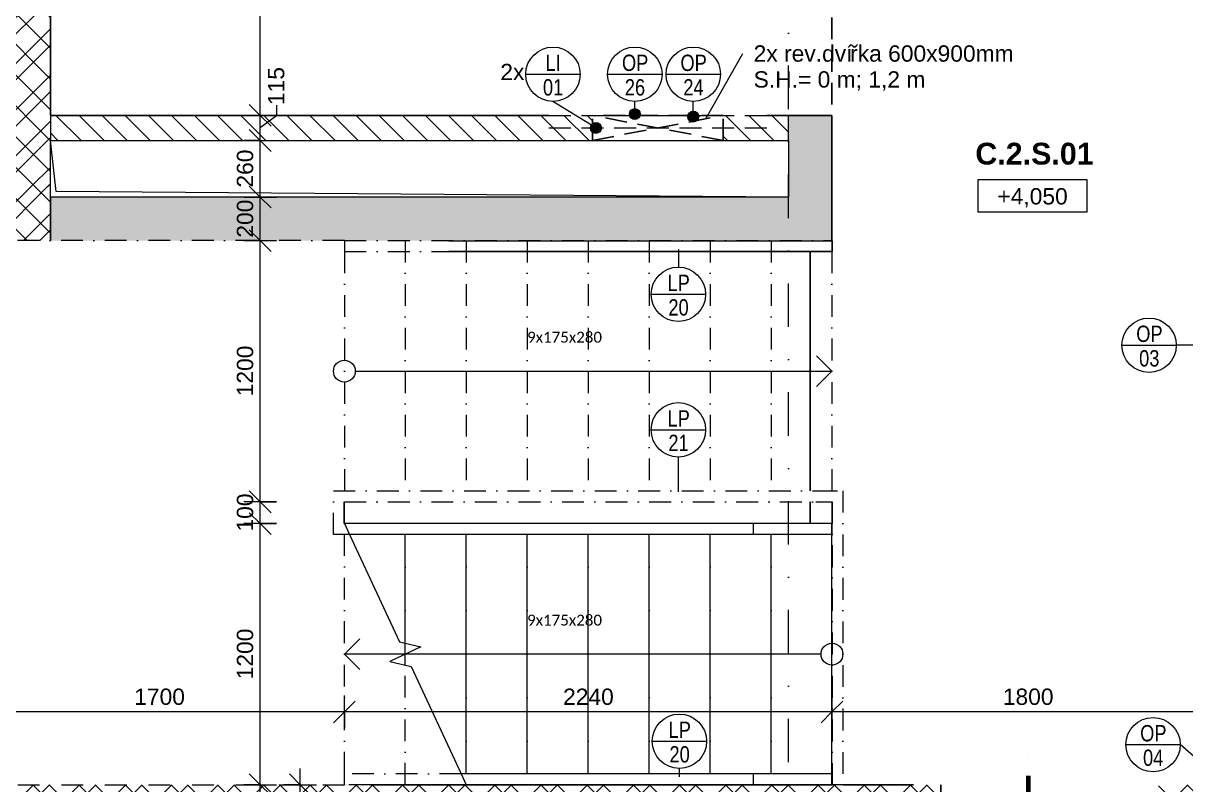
# Model space of a CAD drawing. Header units: millimetres. Extents: x -47720 to -5768, y -7799 to 13087.
# Drawn here: x -40350 to -35010, y -5302 to -1803 of the extents above; entities that cross this region are included whole.
import ezdxf

# ---------------------------------------------------------------- set-up
doc = ezdxf.new("R2010")
doc.units = ezdxf.units.MM
for name, pattern in [('HA_Dash_3mm-S1mm', [150, 100, -50]), ('HA_DashDot_10mm-S3mm', [500, 200, -150, 0, -150]), ('HA_DashDot_4mm-S1mm', [200, 100, -50, 0, -50]), ('HA_DashDot_6mm-S2mm', [300, 100, -100, 0, -100])]:
    doc.linetypes.add(name, pattern=pattern)
for name, color, linetype, lineweight in [('A-____-____-DIMS', 9, 'Continuous', 5), ('A-____-____-DIMS-50', 9, 'Continuous', 5), ('A-AREA-____-IDEN', 9, 'Continuous', 9), ('A-AREA-____-OTLN', 9, 'Continuous', 5), ('A-DETL-____-HDLN', 9, 'HA_Dash_3mm-S1mm', 25), ('A-DETL-GENF-OTLN', 9, 'Continuous', 9), ('A-FLOR-____-OTLN', 9, 'Continuous', 9), ('A-FLOR-HRAL-IDEN', 9, 'Continuous', 9), ('A-FLOR-HRAL-MBND', 9, 'HA_DashDot_4mm-S1mm', 9), ('A-FLOR-HRAL-OTLN', 9, 'Continuous', 9), ('A-GENM-____-HDLN', 9, 'HA_Dash_3mm-S1mm', 9), ('A-GENM-____-IDEN', 9, 'Continuous', 9), ('A-GENM-____-MCUT', 9, 'HA_Dash_3mm-S1mm', 25), ('A-GENM-____-OTLN', 9, 'Continuous', 9), ('A-WALL-____-MCUT', 9, 'Continuous', 25), ('A-WALL-____-PATT', 9, 'Continuous', 25), ('G-____-____-DIMS', 9, 'Continuous', 5), ('G-____-____-SYMB', 9, 'HA_DashDot_4mm-S1mm', 9), ('G-____-____-TEXT', 9, 'Continuous', 5), ('I-WALL-____-MCUT', 9, 'Continuous', 25), ('S-GRID-____-OTLN', 9, 'Continuous', 5), ('S-STRS-____-MBND', 9, 'HA_DashDot_4mm-S1mm', 9), ('S-STRS-____-OTLN', 9, 'Continuous', 9)]:
    doc.layers.add(name, color=color, linetype=linetype, lineweight=lineweight)
doc.styles.add('Arial_1', font='arial.ttf', dxfattribs={"height": 75})
doc.styles.add('Arial_2', font='arial.ttf', dxfattribs={"width": 0.8, "height": 75})
doc.styles.add('Arial_B', font='arialbd.ttf', dxfattribs={"height": 100})
doc.styles.add('Calibri_1', font='calibri.ttf', dxfattribs={"height": 50})
doc.dimstyles.new('Inner_Dimensions', dxfattribs={"dimscale": 304.8, "dimtxt": 76.519455, "dimasz": 0.328084, "dimexe": 0.246063, "dimexo": 0.0625, "dimgap": 0.032808, "dimtad": 1, "dimdec": 0, "dimzin": 0, "dimdsep": 46, "dimtxsty": 'Arial_1', "dimblk1": 'OBLIQUE', "dimblk2": 'OBLIQUE', "dimsah": 1, "dimcen": 0.09, "dimdle": 0.246063, "dimazin": 0, "dimtfac": 1, "dimtdec": 4, "dimtix": 1, "dimtmove": 0, "dimatfit": 3, "dimfxl": 0.246063, "dimfxlon": 1, "dimtvp": 1, "dimtolj": 1, "dimtzin": 0, "dimlwd": 9, "dimlwe": 9, "dimarcsym": 2})
doc.dimstyles.new('Inner_Dimensions_1', dxfattribs={"dimscale": 304.8, "dimtxt": 76.519455, "dimasz": 0.328084, "dimexe": 0.246063, "dimexo": 0.0625, "dimgap": 0.032808, "dimtad": 1, "dimdec": 0, "dimzin": 0, "dimdsep": 46, "dimtxsty": 'Arial_1', "dimblk1": 'OBLIQUE', "dimblk2": 'OBLIQUE', "dimsah": 1, "dimcen": 0.09, "dimdle": 0.246063, "dimazin": 0, "dimtfac": 1, "dimtdec": 4, "dimtix": 1, "dimtmove": 1, "dimatfit": 3, "dimfxl": 0.246063, "dimfxlon": 1, "dimtvp": 1, "dimtolj": 1, "dimtzin": 0, "dimlwd": 9, "dimlwe": 9, "dimarcsym": 2})
pattern_1 = [(45, (0, 0), (-106.066, 106.066), []), (45, (75, 0), (-106.066, 106.066), []), (315, (0, 0), (70.71068, 70.71068), [])]

# ---------------------------------------------------------------- blocks, each defined once
blk = doc.blocks.new('HA_GM_Shaft_Rectangle - Default-1963441-DPS_2NP-C')
at = {"layer": 'A-DETL-GENF-OTLN'}
for p, q in [((26, -26), (260, 0)), ((0, -3390), (26, -26))]:
    blk.add_line(p, q, dxfattribs=at)
at = {"layer": 'A-GENM-____-OTLN'}
for p, q in [((0, -3390), (0, 0)), ((0, 0), (260, 0)), ((260, 0), (260, -3390)), ((260, -3390), (0, -3390))]:
    blk.add_line(p, q, dxfattribs=at)
blk = doc.blocks.new('Top Rail Type - Top Rail_Internal_-1443993-DPS_2NP-C')
at = {"layer": 'A-FLOR-HRAL-OTLN'}
for p, q in [((-36994.9, -4152.2), (-36994.9, -4102.2)), ((-36634.9, -4102.2), (-36634.9, -4152.2))]:
    blk.add_line(p, q, dxfattribs=at)
blk = doc.blocks.new('Top Rail Type - Top Rail_Internal_-V6-DPS_2NP-C')
at = {"layer": 'A-FLOR-HRAL-MBND'}
for p, q in [((-38925.3, -3951.4), (-36709.5, -3951.4)), ((-38925.3, -4152.2), (-38925.3, -3951.4)), ((-36709.5, -3951.4), (-36584.5, -3951.4)), ((-36584.5, -3951.4), (-36584.5, -5301.8)), ((-38875.3, -4001.4), (-36709.5, -4001.4)), ((-38875.3, -4102.2), (-38875.3, -4001.4)), ((-36709.5, -4001.4), (-36634.5, -4001.4)), ((-36634.5, -4001.4), (-36634.5, -5301.8)), ((-38874.5, -4102.2), (-38875.3, -4102.2)), ((-38851.2, -4152.2), (-38925.3, -4152.2)), ((-36584.5, -5301.8), (-36634.5, -5301.8))]:
    blk.add_line(p, q, dxfattribs=at)
at = {"layer": 'A-FLOR-HRAL-OTLN'}
for p, q in [((-38874.5, -4102.2), (-38851.2, -4152.2)), ((-38800.3, -4102.2), (-38874.5, -4102.2)), ((-36634.9, -4102.2), (-38800.3, -4102.2)), ((-36634.9, -4152.2), (-36634.9, -4102.2)), ((-38800.3, -4152.2), (-38851.2, -4152.2)), ((-36634.9, -4152.2), (-38800.3, -4152.2))]:
    blk.add_line(p, q, dxfattribs=at)
blk = doc.blocks.new('Top Rail Type - Top Rail_Internal_-1444010-DPS_2NP-C')
at = {"layer": 'A-FLOR-HRAL-OTLN'}
for p, q in [((-36994.9, -5301.4), (-36994.9, -5251.4)), ((-36634.9, -5251.4), (-36634.9, -5301.4))]:
    blk.add_line(p, q, dxfattribs=at)
blk = doc.blocks.new('Top Rail Type - Top Rail_Internal_-V7-DPS_2NP-C')
at = {"layer": 'A-FLOR-HRAL-MBND'}
for p, q in [((-38874.9, -5301.4), (-38874.9, -5251.4)), ((-38338.6, -5251.4), (-38874.9, -5251.4)), ((-38315.3, -5301.4), (-38874.9, -5301.4))]:
    blk.add_line(p, q, dxfattribs=at)
at = {"layer": 'A-FLOR-HRAL-OTLN'}
for p, q in [((-38338.6, -5251.4), (-38315.3, -5301.4)), ((-36634.9, -5251.4), (-38338.6, -5251.4)), ((-36634.9, -5301.4), (-36634.9, -5251.4)), ((-36634.9, -5301.4), (-38315.3, -5301.4))]:
    blk.add_line(p, q, dxfattribs=at)
blk = doc.blocks.new('Top Rail Type - Top Rail_Internal_-1841441-DPS_2NP-C')
at = {"layer": 'A-FLOR-HRAL-OTLN'}
for p, q in [((-38394.9, -2802.2), (-36634.8, -2802.2)), ((-36634.8, -2802.2), (-36634.8, -2852.2)), ((-36634.8, -2852.2), (-38394.9, -2852.2))]:
    blk.add_line(p, q, dxfattribs=at)
blk = doc.blocks.new('Top Rail Type - Top Rail_Internal_-V11-DPS_2NP-C')
at = {"layer": 'A-FLOR-HRAL-OTLN'}
for p, q in [((-38394.9, -2802.2), (-36634.8, -2802.2)), ((-36634.8, -2802.2), (-36634.8, -2852.2)), ((-38394.9, -2852.2), (-36634.8, -2852.2))]:
    blk.add_line(p, q, dxfattribs=at)
blk = doc.blocks.new('Top Rail Type - Top Rail_Internal_-1841589-DPS_2NP-C')
at = {"layer": 'A-FLOR-HRAL-MBND'}
for p, q in [((-38874.9, -2801.8), (-38874.9, -2851.8)), ((-38874.9, -2801.8), (-36634.9, -2801.8)), ((-36634.9, -2801.8), (-36634.9, -2851.8)), ((-38874.9, -2851.8), (-36634.9, -2851.8))]:
    blk.add_line(p, q, dxfattribs=at)
blk = doc.blocks.new('TB_Porotherm KP11_5_1000mm - TB_Porotherm KP11_5_1000mm-V13-DPS_2NP-C')
at = {"layer": 'A-GENM-____-HDLN'}
for p, q in [((-500, 57.5), (500, 57.5)), ((-500, 0), (500, 0))]:
    blk.add_line(p, q, dxfattribs=at)
blk = doc.blocks.new('HA_GM_Opening_Rectangle_WallBased - Default-2005585-DPS_2NP-C')
at = {"layer": 'A-GENM-____-MCUT'}
for p, q in [((424.7, 57.5), (-175, -57.5)), ((-175, 57.5), (-175, -57.5)), ((-174.7, 57.5), (425, -57.5)), ((425, 57.5), (425, -57.5)), ((-175, -57.5), (425, -57.5))]:
    blk.add_line(p, q, dxfattribs=at)
blk = doc.blocks.new('HA_SYMB_Staircase_Arrow - Default-1646337-DPS_2NP-C')
at = {"layer": 'A-DETL-GENF-OTLN'}
for p, q in [((2240, 0), (2169.3, 70.7)), ((2240, 0), (2169.3, -70.7)), ((50, 0), (2240, 0))]:
    blk.add_line(p, q, dxfattribs=at)
blk.add_circle((0, 0), 50, dxfattribs=at)
blk = doc.blocks.new('DIMBLOCK90-DPS_2NP-C')
at = {"layer": 'A-____-____-DIMS-50', "lineweight": 9}
for p, q in [((-36634.9, -4892.3), (-36634.9, -5042.3)), ((-36634.9, -4967.3), (-36634.9, -4892.3)), ((-34834.9, -5042.3), (-34834.9, -4892.3)), ((-36634.9, -4967.3), (-36584.9, -4917.3)), ((-34834.9, -4967.3), (-34784.9, -4917.3)), ((-36634.9, -4967.3), (-36684.9, -5017.3)), ((-34834.9, -4967.3), (-36634.9, -4967.3)), ((-34834.9, -4967.3), (-34884.9, -5017.3)), ((-34834.9, -4967.3), (-34834.9, -5042.3))]:
    blk.add_line(p, q, dxfattribs=at)
at = {"layer": 'A-____-____-DIMS-50', "color": 0, "lineweight": 9, "insert": (-35850.3, -4859.9), "char_height": 75, "width": 276.883, "attachment_point": 1, "line_spacing_factor": 0.941778, "style": 'Arial_1'}
blk.add_mtext('1800', dxfattribs=at)
blk = doc.blocks.new('_Oblique')
at = {"color": 0, "linetype": 'ByBlock', "lineweight": -2}
blk.add_line((-0.5, -0.5), (0.5, 0.5), dxfattribs=at)
blk = doc.blocks.new('DIMBLOCK91-DPS_2NP-C')
at = {"layer": 'A-____-____-DIMS-50', "lineweight": 9}
for p, q in [((-38874.9, -5042.3), (-38874.9, -4892.3)), ((-36634.9, -4892.3), (-36634.9, -5042.3)), ((-36634.9, -4967.3), (-36634.9, -4892.3)), ((-38874.9, -4967.3), (-38824.9, -4917.3)), ((-36634.9, -4967.3), (-36584.9, -4917.3)), ((-38874.9, -4967.3), (-38924.9, -5017.3)), ((-36634.9, -4967.3), (-38874.9, -4967.3)), ((-38874.9, -4967.3), (-38874.9, -5042.3)), ((-36634.9, -4967.3), (-36684.9, -5017.3))]:
    blk.add_line(p, q, dxfattribs=at)
at = {"layer": 'A-____-____-DIMS-50', "color": 0, "lineweight": 9, "insert": (-37870.3, -4859.9), "char_height": 75, "width": 276.883, "attachment_point": 1, "line_spacing_factor": 0.941778, "style": 'Arial_1'}
blk.add_mtext('2240', dxfattribs=at)
blk = doc.blocks.new('DIMBLOCK92-DPS_2NP-C')
at = {"layer": 'A-____-____-DIMS-50', "lineweight": 9}
for p, q in [((-40574.9, -5042.3), (-40574.9, -4892.3)), ((-38874.9, -5042.3), (-38874.9, -4892.3)), ((-40574.9, -4967.3), (-40524.9, -4917.3)), ((-38874.9, -4967.3), (-38824.9, -4917.3)), ((-40574.9, -4967.3), (-40624.9, -5017.3)), ((-38874.9, -4967.3), (-40574.9, -4967.3)), ((-40574.9, -4967.3), (-40574.9, -5042.3)), ((-38874.9, -4967.3), (-38924.9, -5017.3)), ((-38874.9, -4967.3), (-38874.9, -5042.3))]:
    blk.add_line(p, q, dxfattribs=at)
at = {"layer": 'A-____-____-DIMS-50', "color": 0, "lineweight": 9, "insert": (-39840.3, -4859.9), "char_height": 75, "width": 276.883, "attachment_point": 1, "line_spacing_factor": 0.941778, "style": 'Arial_1'}
blk.add_mtext('1700', dxfattribs=at)
blk = doc.blocks.new('DIMBLOCK95-DPS_2NP-C')
at = {"layer": 'A-____-____-DIMS-50', "lineweight": 9}
for p, q in [((-39261.4, -5301.8), (-39311.4, -5251.8)), ((-39336.4, -5301.8), (-39186.4, -5301.8)), ((-39261.4, -5301.8), (-39336.4, -5301.8)), ((-39261.4, -5861.8), (-39261.4, -5301.8)), ((-39261.4, -5301.8), (-39211.4, -5351.8)), ((-39261.4, -5786.8), (-39311.4, -5736.8)), ((-39336.4, -5786.8), (-39186.4, -5786.8)), ((-39261.4, -5786.8), (-39336.4, -5786.8)), ((-39261.4, -5786.8), (-39211.4, -5836.8))]:
    blk.add_line(p, q, dxfattribs=at)
at = {"layer": 'A-____-____-DIMS-50', "color": 0, "lineweight": 9, "insert": (-39368.8, -5630.8), "char_height": 75, "width": 207.662, "attachment_point": 1, "rotation": 90, "line_spacing_factor": 0.941778, "style": 'Arial_1'}
blk.add_mtext('485', dxfattribs=at)
blk = doc.blocks.new('DIMBLOCK96-DPS_2NP-C')
at = {"layer": 'A-____-____-DIMS-50', "lineweight": 9}
for p, q in [((-39261.4, -4102.2), (-39311.4, -4052.2)), ((-39186.4, -4102.2), (-39336.4, -4102.2)), ((-39261.4, -5301.8), (-39261.4, -4102.2)), ((-39261.4, -4102.2), (-39211.4, -4152.2)), ((-39261.4, -4102.2), (-39186.4, -4102.2)), ((-39261.4, -5301.8), (-39311.4, -5251.8)), ((-39336.4, -5301.8), (-39186.4, -5301.8)), ((-39261.4, -5301.8), (-39336.4, -5301.8)), ((-39261.4, -5301.8), (-39211.4, -5351.8))]:
    blk.add_line(p, q, dxfattribs=at)
at = {"layer": 'A-____-____-DIMS-50', "color": 0, "lineweight": 9, "insert": (-39368.8, -4817.4), "char_height": 75, "width": 276.883, "attachment_point": 1, "rotation": 90, "line_spacing_factor": 0.941778, "style": 'Arial_1'}
blk.add_mtext('1200', dxfattribs=at)
blk = doc.blocks.new('DIMBLOCK97-DPS_2NP-C')
at = {"layer": 'A-____-____-DIMS-50', "lineweight": 9}
for p, q in [((-39186.4, -4001.8), (-39336.4, -4001.8)), ((-39261.4, -4001.8), (-39311.4, -3951.8)), ((-39261.4, -4102.2), (-39261.4, -4001.8)), ((-39261.4, -4001.8), (-39211.4, -4051.8)), ((-39261.4, -4001.8), (-39186.4, -4001.8)), ((-39261.4, -4102.2), (-39311.4, -4052.2)), ((-39186.4, -4102.2), (-39336.4, -4102.2)), ((-39261.4, -4102.2), (-39211.4, -4152.2)), ((-39261.4, -4102.2), (-39186.4, -4102.2))]:
    blk.add_line(p, q, dxfattribs=at)
at = {"layer": 'A-____-____-DIMS-50', "color": 0, "lineweight": 9, "insert": (-39368.8, -4138.5), "char_height": 75, "width": 207.662, "attachment_point": 1, "rotation": 90, "line_spacing_factor": 0.941778, "style": 'Arial_1'}
blk.add_mtext('100', dxfattribs=at)
blk = doc.blocks.new('DIMBLOCK98-DPS_2NP-C')
at = {"layer": 'A-____-____-DIMS-50', "lineweight": 9}
for p, q in [((-39261.4, -2801.8), (-39311.4, -2751.8)), ((-39336.4, -2801.8), (-39186.4, -2801.8)), ((-39261.4, -2801.8), (-39336.4, -2801.8)), ((-39261.4, -4001.8), (-39261.4, -2801.8)), ((-39261.4, -2801.8), (-39211.4, -2851.8)), ((-39186.4, -4001.8), (-39336.4, -4001.8)), ((-39261.4, -4001.8), (-39311.4, -3951.8)), ((-39261.4, -4001.8), (-39211.4, -4051.8)), ((-39261.4, -4001.8), (-39186.4, -4001.8))]:
    blk.add_line(p, q, dxfattribs=at)
at = {"layer": 'A-____-____-DIMS-50', "color": 0, "lineweight": 9, "insert": (-39368.8, -3517.2), "char_height": 75, "width": 276.883, "attachment_point": 1, "rotation": 90, "line_spacing_factor": 0.941778, "style": 'Arial_1'}
blk.add_mtext('1200', dxfattribs=at)
blk = doc.blocks.new('DIMBLOCK99-DPS_2NP-C')
at = {"layer": 'A-____-____-DIMS-50', "lineweight": 9}
for p, q in [((-39261.4, -2601.8), (-39311.4, -2551.8)), ((-39336.4, -2601.8), (-39186.4, -2601.8)), ((-39261.4, -2601.8), (-39336.4, -2601.8)), ((-39261.4, -2801.8), (-39261.4, -2601.8)), ((-39261.4, -2601.8), (-39211.4, -2651.8)), ((-39261.4, -2801.8), (-39311.4, -2751.8)), ((-39336.4, -2801.8), (-39186.4, -2801.8)), ((-39261.4, -2801.8), (-39336.4, -2801.8)), ((-39261.4, -2801.8), (-39211.4, -2851.8))]:
    blk.add_line(p, q, dxfattribs=at)
at = {"layer": 'A-____-____-DIMS-50', "color": 0, "lineweight": 9, "insert": (-39368.8, -2788.3), "char_height": 75, "width": 207.662, "attachment_point": 1, "rotation": 90, "line_spacing_factor": 0.941778, "style": 'Arial_1'}
blk.add_mtext('200', dxfattribs=at)
blk = doc.blocks.new('DIMBLOCK100-DPS_2NP-C')
at = {"layer": 'A-____-____-DIMS-50', "lineweight": 9}
for p, q in [((-39261.4, -2341.8), (-39311.4, -2291.8)), ((-39336.4, -2341.8), (-39186.4, -2341.8)), ((-39261.4, -2341.8), (-39336.4, -2341.8)), ((-39261.4, -2601.8), (-39261.4, -2341.8)), ((-39261.4, -2341.8), (-39211.4, -2391.8)), ((-39261.4, -2601.8), (-39311.4, -2551.8)), ((-39336.4, -2601.8), (-39186.4, -2601.8)), ((-39261.4, -2601.8), (-39336.4, -2601.8)), ((-39261.4, -2601.8), (-39211.4, -2651.8))]:
    blk.add_line(p, q, dxfattribs=at)
at = {"layer": 'A-____-____-DIMS-50', "color": 0, "lineweight": 9, "insert": (-39368.8, -2558.3), "char_height": 75, "width": 207.662, "attachment_point": 1, "rotation": 90, "line_spacing_factor": 0.941778, "style": 'Arial_1'}
blk.add_mtext('260', dxfattribs=at)
blk = doc.blocks.new('DIMBLOCK101-DPS_2NP-C')
at = {"layer": 'A-____-____-DIMS-50', "lineweight": 9}
for p, q in [((-39261.4, -2226.8), (-39311.4, -2176.8)), ((-39187.3, -2179.3), (-39187.3, -2229.3)), ((-39336.4, -2226.8), (-39186.4, -2226.8)), ((-39261.4, -2226.8), (-39336.4, -2226.8)), ((-39261.4, -2341.8), (-39261.4, -2226.8)), ((-39261.4, -2226.8), (-39211.4, -2276.8)), ((-39187.3, -2229.3), (-39261.4, -2284.3)), ((-39261.4, -2341.8), (-39311.4, -2291.8)), ((-39336.4, -2341.8), (-39186.4, -2341.8)), ((-39261.4, -2341.8), (-39336.4, -2341.8)), ((-39261.4, -2341.8), (-39211.4, -2391.8))]:
    blk.add_line(p, q, dxfattribs=at)
at = {"layer": 'A-____-____-DIMS-50', "color": 0, "lineweight": 9, "insert": (-39225.8, -2179.3), "char_height": 75, "width": 207.662, "attachment_point": 1, "rotation": 90, "line_spacing_factor": 0.941778, "style": 'Arial_1'}
blk.add_mtext('115', dxfattribs=at)
blk = doc.blocks.new('DIMBLOCK102-DPS_2NP-C')
at = {"layer": 'A-____-____-DIMS-50', "lineweight": 9}
for p, q in [((-39261.4, -726.8), (-39311.4, -676.8)), ((-39336.4, -726.8), (-39186.4, -726.8)), ((-39261.4, -726.8), (-39336.4, -726.8)), ((-39261.4, -2226.8), (-39261.4, -726.8)), ((-39261.4, -726.8), (-39211.4, -776.8)), ((-39261.4, -2226.8), (-39311.4, -2176.8)), ((-39336.4, -2226.8), (-39186.4, -2226.8)), ((-39261.4, -2226.8), (-39336.4, -2226.8)), ((-39261.4, -2226.8), (-39211.4, -2276.8))]:
    blk.add_line(p, q, dxfattribs=at)
at = {"layer": 'A-____-____-DIMS-50', "color": 0, "lineweight": 9, "insert": (-39368.8, -1592.2), "char_height": 75, "width": 276.883, "attachment_point": 1, "rotation": 90, "line_spacing_factor": 0.941778, "style": 'Arial_1'}
blk.add_mtext('1500', dxfattribs=at)
blk = doc.blocks.new('Spot Elevations - Generic-448778-DPS_2NP-C')
at = {"layer": 'G-____-____-DIMS', "lineweight": 9}
for p, q in [((-5, 0), (-5, 3)), ((-5, 3), (5, 3)), ((5, 3), (5, 0)), ((5, 0), (-5, 0))]:
    blk.add_line(p, q, dxfattribs=at)
blk = doc.blocks.new('DIMBLOCK241-DPS_2NP-C')
at = {"layer": 'A-____-____-DIMS-50', "lineweight": 9}
for p, q in [((-39077.3, -5741.8), (-39077.3, -5226.8)), ((-39077.3, -5301.8), (-39127.3, -5251.8)), ((-39152.3, -5301.8), (-39002.3, -5301.8)), ((-39077.3, -5301.8), (-39152.3, -5301.8)), ((-39077.3, -5301.8), (-39027.3, -5351.8)), ((-39077.3, -5741.8), (-39127.3, -5691.8)), ((-39152.3, -5741.8), (-39002.3, -5741.8)), ((-39077.3, -5741.8), (-39152.3, -5741.8)), ((-39077.3, -5741.8), (-39027.3, -5791.8))]:
    blk.add_line(p, q, dxfattribs=at)
at = {"layer": 'A-____-____-DIMS-50', "color": 0, "lineweight": 9, "insert": (-39184.7, -5608.3), "char_height": 75, "width": 207.662, "attachment_point": 1, "rotation": 90, "line_spacing_factor": 0.941778, "style": 'Arial_1'}
blk.add_mtext('440', dxfattribs=at)
blk = doc.blocks.new('HA_TAG_GM_Products - Generic-588599-DPS_2NP-C')
at = {"layer": 'A-GENM-____-IDEN'}
blk.add_line((-2.5, 0), (2.5, 0), dxfattribs=at)
blk.add_circle((0, 0), 2.5, dxfattribs=at)
blk = doc.blocks.new('HA_TAG_GM_Railings - Generic-2009701-DPS_2NP-C')
at = {"layer": 'A-FLOR-HRAL-IDEN'}
blk.add_line((-2.5, 0), (2.5, 0), dxfattribs=at)
blk.add_circle((0, 0), 2.5, dxfattribs=at)

msp = doc.modelspace()

# ---------------------------------------------------------------- hatches: boundary and pattern name
at = {"layer": 'A-GENM-____-IDEN'}
h = msp.add_hatch(color=256, dxfattribs=at)
edge = h.paths.add_edge_path()
edge.add_arc((-37540.7, -2220.6), 25, 0, 360)
h = msp.add_hatch(color=256, dxfattribs=at)
edge = h.paths.add_edge_path()
edge.add_arc((-37272, -2232.3), 25, 0, 360)
h = msp.add_hatch(color=256, dxfattribs=at)
edge = h.paths.add_edge_path()
edge.add_arc((-37719.4, -2284.3), 25, 0, 360)
at = {"layer": 'A-WALL-____-PATT', "lineweight": 5}
h = msp.add_hatch(dxfattribs=at)
h.set_pattern_fill('FP_2', color=256, style=0, pattern_type=2)
h.set_pattern_definition(pattern_1)
h.paths.add_polyline_path([(-40224.9, -2551.8), (-40224.9, -476.8), (-40474.9, -476.8), (-40474.9, -2551.8)])
h = msp.add_hatch(dxfattribs=at)
h.set_pattern_fill('FP_3', color=256, style=0, pattern_type=2)
h.set_pattern_definition([(135, (0, 0), (-53.03301, -53.03301), [])])
h.paths.add_polyline_path([(-36834.9, -2341.8), (-36834.9, -2226.8), (-37134.9, -2226.8), (-37134.9, -2341.8)])
h.paths.add_polyline_path([(-37734.9, -2341.8), (-37734.9, -2226.8), (-40224.9, -2226.8), (-40224.9, -2341.8), (-39010.6, -2341.8)])
at = {"layer": 'A-WALL-____-PATT', "lineweight": 9}
for points in [[(-36834.9, -2801.8), (-36634.9, -2801.8), (-36634.9, -2226.8), (-36834.9, -2226.8), (-36834.9, -2601.8)], [(-36834.9, -2801.8), (-36834.9, -2601.8), (-40224.9, -2601.8), (-40224.9, -2801.8), (-37313.9, -2801.8)]]:
    msp.add_hatch(color=256, dxfattribs=at).paths.add_polyline_path(points)
at = {"layer": 'A-WALL-____-PATT', "lineweight": 5}
h = msp.add_hatch(dxfattribs=at)
h.set_pattern_fill('FP_2', color=256, style=0, pattern_type=2)
h.set_pattern_definition(pattern_1)
h.paths.add_polyline_path([(-40224.9, -2801.8), (-40224.9, -2551.8), (-40824.9, -2551.8), (-40824.9, -2801.8), (-40574.9, -2801.8)])
h = msp.add_hatch(dxfattribs=at)
h.set_pattern_fill('FP_1', color=256, style=0, pattern_type=2)
h.set_pattern_definition([(45, (0, 0), (-106.066, 106.066), []), (45, (75, 0), (-106.066, 106.066), []), (315, (0, 0), (106.066, 106.066), []), (315, (75, 0), (106.066, 106.066), [])])
h.paths.add_polyline_path([(-32449.9, -5741.8), (-32449.9, -5301.8), (-35134.9, -5301.8), (-35134.9, -5741.8), (-32734.9, -5741.8)])
h.paths.add_polyline_path([(-36134.9, -5741.8), (-36134.9, -5301.8), (-41634.9, -5301.8), (-41634.9, -5741.8), (-37313.9, -5741.8)])
h.paths.add_polyline_path([(-42634.9, -5741.8), (-42634.9, -5301.8), (-45274.9, -5301.8), (-45274.9, -5741.8), (-44100.6, -5741.8)])
h.paths.add_polyline_path([(-32834.9, -5740.1), (-32834.9, -5640.1), (-32734.9, -5640.1), (-32734.9, -5740.1)])
h.paths.add_polyline_path([(-41254.9, -5740.1), (-41254.9, -5640.1), (-41154.9, -5640.1), (-41154.9, -5740.1)])
h.paths.add_polyline_path([(-44834.9, -5740.1), (-44834.9, -5640.1), (-44734.9, -5640.1), (-44734.9, -5740.1)])

# ---------------------------------------------------------------- linework, layer by layer
at = {"layer": 'A-AREA-____-OTLN', "lineweight": 25}
for p, q in [((-36734.9, -2852.2), (-36734.9, -3951.4)), ((-36734.9, -4001.4), (-36734.9, -4101.8))]:
    msp.add_line(p, q, dxfattribs=at)
at = {"layer": 'A-DETL-____-HDLN'}
msp.add_line((-36634.9, -726.8), (-36634.9, -2226.8), dxfattribs=at)
at = {"layer": 'A-FLOR-____-OTLN'}
msp.add_line((-36634.9, -4001.8), (-36634.9, -4101.8), dxfattribs=at)
at = {"layer": 'A-FLOR-HRAL-IDEN'}
for p, q in [((-37340.6, -2842), (-37340.6, -2923.6)), ((-37340.6, -3956.1), (-37340.6, -3796.1)), ((-37335.7, -5265.9), (-37335.7, -5226.9))]:
    msp.add_line(p, q, dxfattribs=at)
at = {"layer": 'A-GENM-____-IDEN'}
for p, q in [((-37719.4, -2284.3), (-37916.7, -2162.6)), ((-37540.7, -2220.6), (-37540.7, -2162.6)), ((-37272, -2232.3), (-37272, -2162.6)), ((-34852.3, -3282.6), (-35053.3, -3282.6)), ((-34848.8, -5279.9), (-35035.3, -5117.6))]:
    msp.add_line(p, q, dxfattribs=at)
for centre in [(-37540.7, -2220.6), (-37272, -2232.3), (-37719.4, -2284.3)]:
    msp.add_circle(centre, 25, dxfattribs=at)
at = {"layer": 'A-WALL-____-MCUT', "lineweight": 9}
for p, q in [((-40224.9, -2226.8), (-40224.9, -2341.8)), ((-36834.9, -2341.8), (-36834.9, -2226.8)), ((-40224.9, -2601.8), (-40224.9, -2601.8))]:
    msp.add_line(p, q, dxfattribs=at)
at = {"layer": 'A-WALL-____-MCUT'}
for p, q in [((-36634.6, -5301.8), (-38754.9, -5301.8)), ((-36260, -5301.8), (-36584.5, -5301.8)), ((-36134.9, -5786.8), (-36134.9, -5301.8))]:
    msp.add_line(p, q, dxfattribs=at)
at = {"layer": 'G-____-____-SYMB', "linetype": 'HA_DashDot_6mm-S2mm', "lineweight": 100}
msp.add_line((-35731.9, -7161.7), (-35731.9, -5087.5), dxfattribs=at)
at = {"layer": 'G-____-____-TEXT', "color": 250, "lineweight": 9}
msp.add_line((-37212.8, -2239.4), (-37044.9, -1942.3), dxfattribs=at)
at = {"layer": 'I-WALL-____-MCUT'}
for p, q in [((-40224.9, -2226.8), (-40224.9, -726.8)), ((-37935, -2226.8), (-40224.9, -2226.8)), ((-36634.9, -2226.8), (-36934.9, -2226.8)), ((-36634.9, -2801.7), (-36634.9, -2226.8)), ((-40224.9, -2801.8), (-40224.9, -2601.8))]:
    msp.add_line(p, q, dxfattribs=at)
at = {"layer": 'S-GRID-____-OTLN', "linetype": 'HA_DashDot_10mm-S3mm', "lineweight": 9}
msp.add_line((-36834.9, -6198.9), (-36834.9, 11487.4), dxfattribs=at)
at = {"layer": 'S-STRS-____-MBND'}
for p, q in [((-38874.9, -2801.8), (-40574.9, -2801.8)), ((-38594.9, -2801.8), (-38594.9, -4001.8)), ((-38594.9, -2801.8), (-38594.9, -4001.8)), ((-38314.9, -2801.8), (-38314.9, -4001.8)), ((-38314.9, -2801.8), (-38314.9, -4001.8)), ((-38034.9, -2801.8), (-38034.9, -4001.8)), ((-38034.9, -2801.8), (-38034.9, -4001.8)), ((-37754.9, -2801.8), (-37754.9, -4001.8)), ((-37754.9, -2801.8), (-37754.9, -4001.8)), ((-37474.9, -2801.8), (-37474.9, -4001.8)), ((-37474.9, -2801.8), (-37474.9, -4001.8)), ((-37194.9, -2801.8), (-37194.9, -4001.8)), ((-37194.9, -2801.8), (-37194.9, -4001.8)), ((-36914.9, -2801.8), (-36914.9, -4001.8)), ((-36914.9, -2801.8), (-36914.9, -4001.8)), ((-38874.9, -2851.8), (-38874.9, -4001.8)), ((-38874.9, -2851.8), (-38874.9, -4001.8)), ((-36634.9, -2851.8), (-36634.9, -4001.8)), ((-38874.9, -4101.8), (-38874.9, -4001.8)), ((-38874.9, -4001.8), (-36634.9, -4001.8)), ((-38874.9, -5251.3), (-38874.9, -4101.8)), ((-38874.7, -4101.8), (-38874.9, -4101.8)), ((-38874.9, -5251.3), (-38874.9, -4101.8)), ((-38594.9, -4701.8), (-38594.9, -4651.6)), ((-38594.9, -4701.8), (-38594.9, -4651.6)), ((-38594.9, -5301.8), (-38594.9, -4752)), ((-38594.9, -5301.8), (-38594.9, -4752)), ((-40574.9, -5301.8), (-38874.9, -5301.8)), ((-38874.9, -5301.8), (-38874.9, -5301.4)), ((-38874.9, -5301.8), (-38874.9, -5301.4)), ((-38754.9, -5301.8), (-38874.9, -5301.8))]:
    msp.add_line(p, q, dxfattribs=at)
at = {"layer": 'S-STRS-____-MBND', "linetype": 'Continuous', "lineweight": 5}
for p, q in [((-38851.2, -4152.2), (-38621.3, -4645.2)), ((-38621.3, -4645.2), (-38524.1, -4668.8)), ((-38524.1, -4668.8), (-38665.7, -4734.8)), ((-38665.7, -4734.8), (-38568.5, -4758.4)), ((-38568.5, -4758.4), (-38338.6, -5251.4))]:
    msp.add_line(p, q, dxfattribs=at)
at = {"layer": 'S-STRS-____-OTLN'}
for p, q in [((-38594.9, -4101.8), (-38874.7, -4101.8)), ((-38314.9, -4101.8), (-38594.9, -4101.8)), ((-38034.9, -4101.8), (-38314.9, -4101.8)), ((-37754.9, -4101.8), (-38034.9, -4101.8)), ((-37474.9, -4101.8), (-37754.9, -4101.8)), ((-37194.9, -4101.8), (-37474.9, -4101.8)), ((-36914.9, -4101.8), (-37194.9, -4101.8)), ((-36634.9, -4101.8), (-36914.9, -4101.8)), ((-38594.9, -4651.6), (-38594.9, -4152.2)), ((-38314.9, -5251.4), (-38314.9, -4152.2)), ((-38034.9, -5251.4), (-38034.9, -4152.2)), ((-37754.9, -5251.4), (-37754.9, -4152.2)), ((-37474.9, -5251.4), (-37474.9, -4152.2)), ((-37194.9, -5251.4), (-37194.9, -4152.2)), ((-36914.9, -5251.4), (-36914.9, -4152.2)), ((-36634.9, -5251.4), (-36634.9, -4152.2)), ((-38594.9, -4752), (-38594.9, -4701.8))]:
    msp.add_line(p, q, dxfattribs=at)
at = {"layer": 'S-STRS-____-OTLN', "linetype": 'HA_DashDot_4mm-S1mm'}
for p, q in [((-38594.9, -4651.6), (-38594.9, -4152.2)), ((-38314.9, -5251.4), (-38314.9, -4152.2)), ((-38034.9, -5251.4), (-38034.9, -4152.2)), ((-37754.9, -5251.4), (-37754.9, -4152.2)), ((-37474.9, -5251.4), (-37474.9, -4152.2)), ((-37194.9, -5251.4), (-37194.9, -4152.2)), ((-36914.9, -5251.4), (-36914.9, -4152.2)), ((-36634.9, -5251.4), (-36634.9, -4152.2)), ((-38594.9, -4752), (-38594.9, -4701.8))]:
    msp.add_line(p, q, dxfattribs=at)

# ---------------------------------------------------------------- block references
at = {"layer": 'A-DETL-GENF-OTLN'}
msp.add_blockref('HA_SYMB_Staircase_Arrow - Default-1646337-DPS_2NP-C', (-38874.9, -3401.8), dxfattribs=at)
at = {"layer": 'A-DETL-GENF-OTLN', "rotation": 180}
msp.add_blockref('HA_SYMB_Staircase_Arrow - Default-1646337-DPS_2NP-C', (-36634.9, -4701.8), dxfattribs=at)
at = {"layer": 'A-FLOR-HRAL-IDEN', "xscale": 49.99999999999998, "yscale": 49.99999999999998, "zscale": 49.99999999999998}
for p in [(-37340.6, -3048.6), (-37340.6, -3671.1), (-37335.7, -5101.9)]:
    msp.add_blockref('HA_TAG_GM_Railings - Generic-2009701-DPS_2NP-C', p, dxfattribs=at)
at = {"layer": 'A-FLOR-HRAL-OTLN', "linetype": 'HA_DashDot_4mm-S1mm'}
msp.add_blockref('Top Rail Type - Top Rail_Internal_-1841589-DPS_2NP-C', (0, 0), dxfattribs=at)
at = {"layer": 'A-FLOR-HRAL-OTLN'}
for name in ['Top Rail Type - Top Rail_Internal_-1841441-DPS_2NP-C', 'Top Rail Type - Top Rail_Internal_-V11-DPS_2NP-C', 'Top Rail Type - Top Rail_Internal_-V6-DPS_2NP-C', 'Top Rail Type - Top Rail_Internal_-1443993-DPS_2NP-C', 'Top Rail Type - Top Rail_Internal_-V7-DPS_2NP-C', 'Top Rail Type - Top Rail_Internal_-1444010-DPS_2NP-C']:
    msp.add_blockref(name, (0, 0), dxfattribs=at)
at = {"layer": 'A-GENM-____-IDEN', "xscale": 49.99999999999998, "yscale": 49.99999999999998, "zscale": 49.99999999999998}
for p in [(-37916.7, -2037.6), (-37540.7, -2037.6), (-37272, -2037.6), (-35178.3, -3282.6), (-35160.3, -5117.6)]:
    msp.add_blockref('HA_TAG_GM_Products - Generic-588599-DPS_2NP-C', p, dxfattribs=at)
at = {"layer": 'A-GENM-____-OTLN'}
msp.add_blockref('TB_Porotherm KP11_5_1000mm - TB_Porotherm KP11_5_1000mm-V13-DPS_2NP-C', (-37434.9, -2284.3), dxfattribs=at)
for name, p, rotation in [('HA_GM_Opening_Rectangle_WallBased - Default-2005585-DPS_2NP-C', (-37309.9, -2284.3), 180), ('HA_GM_Shaft_Rectangle - Default-1963441-DPS_2NP-C', (-40224.9, -2601.8), 89.9999999999996)]:
    msp.add_blockref(name, p, dxfattribs=dict(at, rotation=rotation))
at = {"layer": 'G-____-____-DIMS', "lineweight": 9, "xscale": 49.99999999999998, "yscale": 49.99999999999998, "zscale": 49.99999999999998}
msp.add_blockref('Spot Elevations - Generic-448778-DPS_2NP-C', (-35714.2, -2671.7), dxfattribs=at)

# ---------------------------------------------------------------- texts
at = {"layer": 'A-AREA-____-IDEN', "lineweight": 5, "insert": (-35976.4, -2352.4), "char_height": 100, "width": 673.417, "attachment_point": 1, "style": 'Arial_B'}
msp.add_mtext('C.2.S.01', dxfattribs=at)
at = {"layer": 'A-FLOR-HRAL-IDEN', "lineweight": 5, "char_height": 75, "attachment_point": 1, "style": 'Arial_2'}
for s, insert, width in [('LP', (-37390.4, -2958.5), 125.063), ('20', (-37386.4, -3071.2), 115.443), ('LP', (-37390.4, -3581), 125.063), ('21', (-37386.4, -3693.7), 115.443), ('LP', (-37385.5, -5011.8), 125.063), ('20', (-37381.5, -5124.5), 115.443)]:
    msp.add_mtext(s, dxfattribs=dict(at, insert=insert, width=width))
at = {"layer": 'A-GENM-____-IDEN', "lineweight": 5, "char_height": 75, "attachment_point": 1, "style": 'Arial_2'}
for s, insert, width in [('LI', (-37950.5, -1947.5), 86.582), ('OP', (-37599.7, -1947.5), 147.51), ('OP', (-37331, -1947.5), 147.51), ('01', (-37962.5, -2060.2), 115.443), ('26', (-37586.5, -2060.2), 115.443), ('24', (-37317.8, -2060.2), 115.443), ('OP', (-35237.3, -3192.5), 147.51), ('03', (-35224.1, -3305.2), 115.443), ('OP', (-35219.3, -5027.5), 147.51), ('04', (-35206.1, -5140.2), 115.443)]:
    msp.add_mtext(s, dxfattribs=dict(at, insert=insert, width=width))
at = {"layer": 'G-____-____-TEXT', "color": 7, "lineweight": 9, "attachment_point": 1}
for s, insert, char_height, width, style in [('2x rev.dví', (-36994.9, -1904.8), 75, 537.131, 'Arial_1'), ('řka 600x900mm', (-36551.7, -1904.8), 75, 917.932, 'Arial_1'), ('2x', (-38158.4, -1989.7), 75, 128.27, 'Arial_1'), ('S.H.= 0 m; 1,2 m', (-36994.9, -2023.9), 75, 974.05, 'Arial_1'), ('9x175x280', (-38035.4, -3220.6), 50, 416.877, 'Calibri_1'), ('9x175x280', (-38035.4, -4520.6), 50, 416.877, 'Calibri_1')]:
    msp.add_mtext(s, dxfattribs=dict(at, insert=insert, char_height=char_height, width=width, style=style))

# ---------------------------------------------------------------- dimensions: what is measured, and where the dimension line sits
at = {"layer": 'A-____-____-DIMS', "lineweight": 9}
for base, p1, p2, override, picture, middle in [((-39261.4, -726.8), (-39336.4, -2226.8), (-39336.4, -726.8), {"dimpost": '<>', "dimfxl": 1500}, 'DIMBLOCK102-DPS_2NP-C', (-39309.7, -1476.8)), ((-39261.4, -2341.8), (-39336.4, -2601.8), (-39336.4, -2341.8), {"dimpost": '<>', "dimfxl": 260}, 'DIMBLOCK100-DPS_2NP-C', (-39309.7, -2471.8)), ((-39261.4, -2601.8), (-39336.4, -2801.8), (-39336.4, -2601.8), {"dimpost": '<>', "dimfxl": 200}, 'DIMBLOCK99-DPS_2NP-C', (-39309.7, -2701.8)), ((-39261.4, -2801.8), (-39186.4, -4001.8), (-39336.4, -2801.8), {"dimpost": '<>', "dimfxl": 1209.338662}, 'DIMBLOCK98-DPS_2NP-C', (-39309.7, -3401.8)), ((-39261.4, -4001.8), (-39186.4, -4102.2), (-39186.4, -4001.8), {"dimpost": '<>', "dimfxl": 100.4}, 'DIMBLOCK97-DPS_2NP-C', (-39309.7, -4052)), ((-39261.4, -4102.2), (-39336.4, -5301.8), (-39186.4, -4102.2), {"dimpost": '<>', "dimfxl": 1208.941752}, 'DIMBLOCK96-DPS_2NP-C', (-39309.7, -4702)), ((-39077.3, -5301.8), (-39152.3, -5741.8), (-39152.3, -5301.8), {"dimpost": '<>', "dimfxl": 440}, 'DIMBLOCK241-DPS_2NP-C', (-39125.6, -5521.8)), ((-39261.4, -5301.8), (-39336.4, -5786.8), (-39336.4, -5301.8), {"dimpost": '<>', "dimfxl": 485}, 'DIMBLOCK95-DPS_2NP-C', (-39309.7, -5544.3))]:
    dim = msp.add_linear_dim(base=base, p1=p1, p2=p2, angle=90, dimstyle='Inner_Dimensions', override=override, dxfattribs=at)
    dim.commit()
    dim.dimension.update_dxf_attribs({"geometry": picture, "text_midpoint": middle})
dim = msp.add_linear_dim(base=(-39261.4, -2226.8), p1=(-39336.4, -2341.8), p2=(-39336.4, -2226.8), angle=90, dimstyle='Inner_Dimensions_1', override={"dimpost": '<>', "dimfxl": 115}, dxfattribs=at)
dim.commit()
dim.dimension.update_dxf_attribs({"geometry": 'DIMBLOCK101-DPS_2NP-C', "text_midpoint": (-39175.8, -2075.4), "dimtype": 160, "text_rotation": 90})
for base, p1, p2, override, picture, middle in [((-40574.9, -4967.3), (-38874.9, -5042.3), (-40574.9, -5042.3), {"dimpost": '<>', "dimfxl": 1700}, 'DIMBLOCK92-DPS_2NP-C', (-39724.9, -4919)), ((-38874.9, -4967.3), (-36634.9, -4892.3), (-38874.9, -5042.3), {"dimpost": '<>', "dimfxl": 2245.016704}, 'DIMBLOCK91-DPS_2NP-C', (-37754.9, -4919)), ((-36634.9, -4967.3), (-34834.9, -5042.3), (-36634.9, -4892.3), {"dimpost": '<>', "dimfxl": 1806.239187}, 'DIMBLOCK90-DPS_2NP-C', (-35734.9, -4919))]:
    dim = msp.add_linear_dim(base=base, p1=p1, p2=p2, dimstyle='Inner_Dimensions', override=override, dxfattribs=at)
    dim.commit()
    dim.dimension.update_dxf_attribs({"geometry": picture, "text_midpoint": middle})

# ---------------------------------------------------------------- next in the draw order: texts
at = {"layer": 'G-____-____-DIMS', "lineweight": 9, "insert": (-35875.3, -2560.8), "char_height": 75, "width": 386.567, "attachment_point": 1, "line_spacing_factor": 0.941778, "style": 'Arial_1', "bg_fill": 3, "box_fill_scale": 1.25, "bg_fill_color": 256, "bg_fill_true_color": 13158600, "bg_fill_transparency": 0}
msp.add_mtext('+4,050', dxfattribs=at)

doc.saveas('drawing.dxf')
